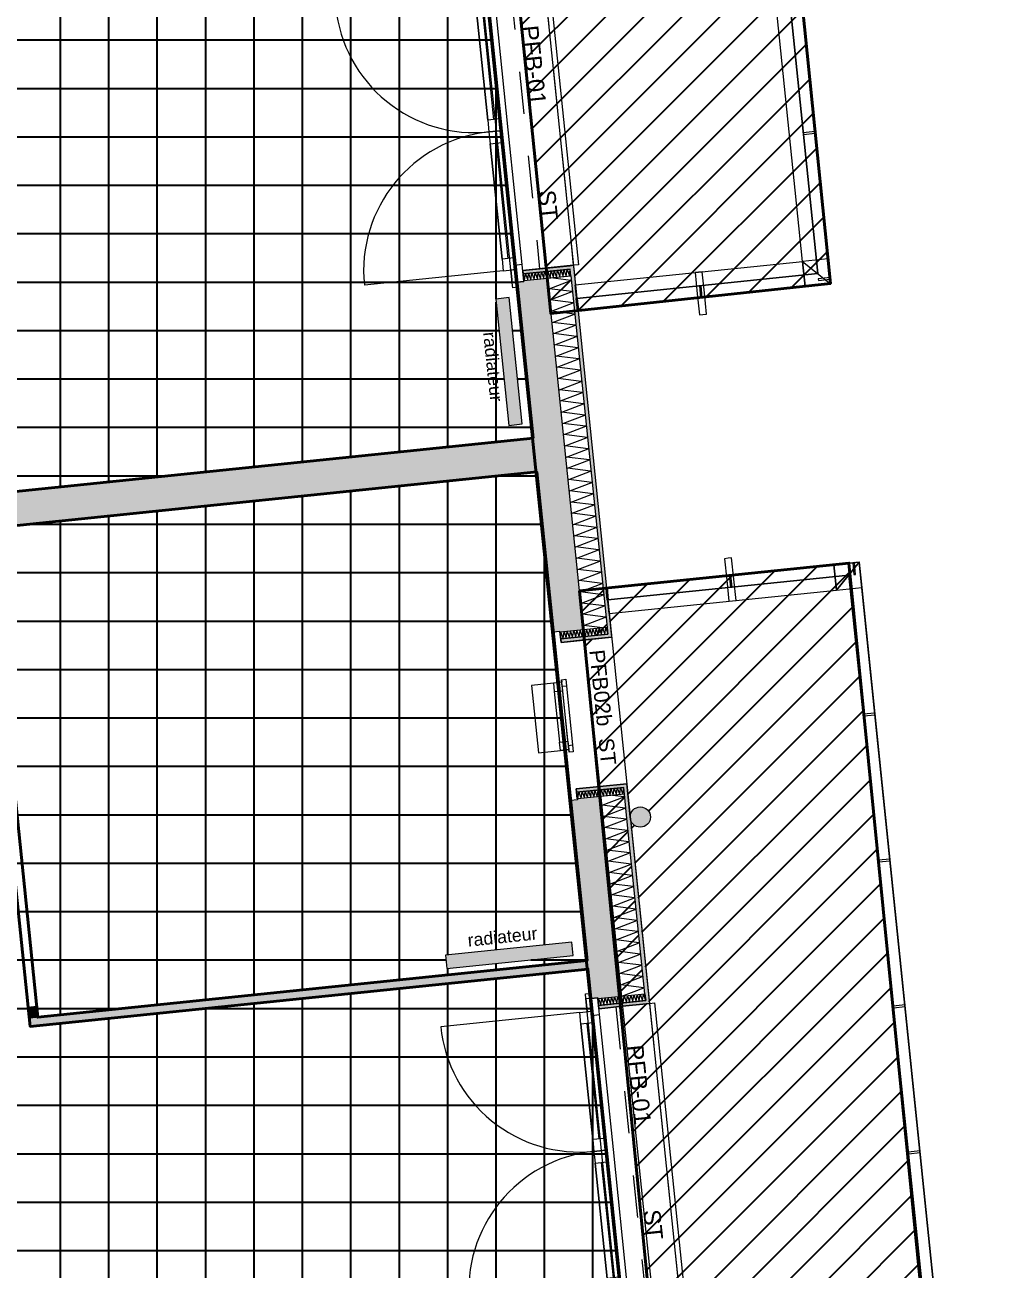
# Model space of a CAD drawing. Header units: metres. Extents: x 399 to 3028, y -427 to 863.
# Drawn here: x 724.52 to 730.32, y -319.02 to -311.67 of the extents above; entities that cross this region are included whole.
import ezdxf

# ---------------------------------------------------------------- set-up
doc = ezdxf.new("R2010")
doc.units = ezdxf.units.M
doc.linetypes.add('IMPORT-Traits plan _6_', pattern=[0.5, 0.25, -0.25])
for name, color, linetype, lineweight in [('01-Balcons_structure_Stylo_No__1', 250, 'Continuous', 9), ('01-Dalles_3D_Stylo_No__1', 250, 'Continuous', 9), ('01-Murs LOGTS', 250, 'Continuous', 9), ('01-Murs LOGTS_Stylo_No__1', 250, 'Continuous', 9), ('01-Murs_structure', 250, 'Continuous', 9), ('01-Murs_structure_Stylo_No__1', 250, 'Continuous', 9), ('01-Murs_structure_Stylo_No__2', 8, 'Continuous', 9), ('01-Poteaux 12x24_structure', 250, 'Continuous', 9), ('01-Poteaux 12x24_structure_Stylo_No__1', 250, 'Continuous', 9), ('02-Cloisons_2nd oeuvre', 250, 'Continuous', 9), ('02-Cloisons_2nd oeuvre_Stylo_No__1', 250, 'Continuous', 9), ('02-Cloisons_2nd oeuvre_Stylo_No__47', 7, 'Continuous', 18), ('02-Serrurerie GC_snd oeuvre_Stylo_No__1', 250, 'Continuous', 9), ('02-Serrurerie_2nd oeuvre_Stylo_No__1', 250, 'Continuous', 9), ('03-Radiateurs_Stylo_No__1', 250, 'Continuous', 9), ('03-Radiateurs_Stylo_No__62', 253, 'Continuous', 9), ('04-Textes 100_text_Stylo_No__2', 8, 'Continuous', 9), ('06-SHAB pièces 50_Stylo_No__102', 71, 'Continuous', 50), ('AES-Charge', 5, 'Continuous', 35), ('Fenêtres ARCHICAD_Stylo_No__1', 250, 'Continuous', 9), ('Marques de fenêtre ARCHICAD_Stylo_No__1', 250, 'Continuous', 9), ('Plan De Charge - PH R_1_dwg', 8, 'Continuous', 9)]:
    doc.layers.add(name, color=color, linetype=linetype, lineweight=lineweight)
doc.styles.add('Arial', font='arial.ttf', dxfattribs={"height": 0.1})
doc.styles.add('Arial_4', font='arial.ttf', dxfattribs={"height": 0.075})
doc.styles.add('Arial_6', font='arial.ttf', dxfattribs={"height": 0.09})
pattern_1 = [(45, (46.337, 45.172), (-0.11242998, 0.11242998), [])]

# ---------------------------------------------------------------- blocks, each defined once
blk = doc.blocks.new('Plan De Charge - PH R_1_dwg__X414-779632-Plan De Charge - PH R_1 1_100')
at = {"layer": '01-Murs_structure_Stylo_No__2', "flags": 128}
for points in [[(376.856, -316.9386), (376.9849, -316.8894), (376.8491, -316.8723), (376.978, -316.8231), (376.8423, -316.806), (376.9712, -316.7568), (376.8355, -316.7397), (376.9643, -316.6905), (376.8286, -316.6734), (376.9575, -316.6242), (376.8218, -316.607), (376.9507, -316.5579), (376.815, -316.5407), (376.9438, -316.4916), (376.8081, -316.4744), (376.937, -316.4252), (376.8866, -316.4189)], [(376.8628, -317.0049), (376.9917, -316.9558), (376.856, -316.9386)], [(376.8696, -317.0713), (376.9985, -317.0221), (376.8628, -317.0049)], [(376.8765, -317.1376), (377.0054, -317.0884), (376.8696, -317.0713)], [(376.8833, -317.2039), (377.0122, -317.1547), (376.8765, -317.1376)], [(376.8901, -317.2702), (377.019, -317.221), (376.8833, -317.2039)], [(376.906, -317.4031), (376.9038, -317.4028), (377.0327, -317.3536), (376.897, -317.3365), (377.0259, -317.2873), (376.8901, -317.2702)]]:
    blk.add_lwpolyline(points, dxfattribs=at)
blk = doc.blocks.new('Plan De Charge - PH R_1_dwg__X420-779638-Plan De Charge - PH R_1 1_100')
at = {"layer": '01-Murs_structure_Stylo_No__2', "flags": 128}
for points in [[(376.521, -313.6892), (376.6499, -313.64), (376.5142, -313.6229), (376.6431, -313.5737), (376.5074, -313.5565), (376.6362, -313.5074), (376.5005, -313.4902), (376.6294, -313.441), (376.4937, -313.4239), (376.6226, -313.3747), (376.4868, -313.3576), (376.6157, -313.3084), (376.48, -313.2913), (376.6089, -313.2421), (376.4732, -313.225), (376.6021, -313.1758), (376.4844, -313.1609)], [(376.5279, -313.7555), (376.6567, -313.7063), (376.521, -313.6892)], [(376.5347, -313.8218), (376.6636, -313.7726), (376.5279, -313.7555)], [(376.5415, -313.8881), (376.6704, -313.8389), (376.5347, -313.8218)], [(376.5484, -313.9544), (376.6773, -313.9053), (376.5415, -313.8881)], [(376.5552, -314.0207), (376.6841, -313.9716), (376.5484, -313.9544)], [(376.562, -314.0871), (376.6909, -314.0379), (376.5552, -314.0207)], [(376.5689, -314.1534), (376.6978, -314.1042), (376.562, -314.0871)], [(376.5757, -314.2197), (376.7046, -314.1705), (376.5689, -314.1534)], [(376.5825, -314.286), (376.7114, -314.2368), (376.5757, -314.2197)], [(376.5894, -314.3523), (376.7183, -314.3031), (376.5825, -314.286)], [(376.5962, -314.4186), (376.7251, -314.3695), (376.5894, -314.3523)], [(376.6031, -314.485), (376.7319, -314.4358), (376.5962, -314.4186)], [(376.6099, -314.5513), (376.7388, -314.5021), (376.6031, -314.485)], [(376.6167, -314.6176), (376.7456, -314.5684), (376.6099, -314.5513)], [(376.6236, -314.6839), (376.7524, -314.6347), (376.6167, -314.6176)], [(376.6304, -314.7502), (376.7593, -314.701), (376.6236, -314.6839)], [(376.6372, -314.8165), (376.7661, -314.7674), (376.6304, -314.7502)], [(376.6441, -314.8828), (376.773, -314.8337), (376.6372, -314.8165)], [(376.6509, -314.9492), (376.7798, -314.9), (376.6441, -314.8828)], [(376.6577, -315.0155), (376.7866, -314.9663), (376.6509, -314.9492)], [(376.6646, -315.0818), (376.7935, -315.0326), (376.6577, -315.0155)], [(376.7885, -315.2283), (376.6782, -315.2144), (376.8071, -315.1652), (376.6714, -315.1481), (376.8003, -315.0989), (376.6646, -315.0818)]]:
    blk.add_lwpolyline(points, dxfattribs=at)
blk = doc.blocks.new('Plan De Charge - PH R_1_dwg__X421-779639-Plan De Charge - PH R_1 1_100')
at = {"layer": '01-Murs_structure_Stylo_No__2', "flags": 128}
blk.add_lwpolyline([(376.9167, -316.2951), (376.9233, -316.2926), (376.7876, -316.2755), (376.9165, -316.2263), (376.8472, -316.2175)], dxfattribs=at)
blk = doc.blocks.new('Plan De Charge - PH R_1_dwg__X422-779640-Plan De Charge - PH R_1 1_100')
at = {"layer": '01-Murs_structure_Stylo_No__2', "flags": 128}
blk.add_lwpolyline([(376.8866, -316.4189), (376.8013, -316.4081), (376.9302, -316.3589), (376.7944, -316.3418), (376.9167, -316.2951)], dxfattribs=at)
blk = doc.blocks.new('Plan De Charge - PH R_1_dwg__X428-779646-Plan De Charge - PH R_1 1_100')
at = {"layer": '01-Murs_structure_Stylo_No__2', "flags": 128}
for points in [[(376.3223, -313.1598), (376.3285, -313.176), (376.3334, -313.1372), (376.3475, -313.1741), (376.3524, -313.1353)], [(376.3524, -313.1353), (376.3664, -313.1721), (376.3713, -313.1333)], [(376.3713, -313.1333), (376.3853, -313.1702), (376.3902, -313.1314)], [(376.3902, -313.1314), (376.4043, -313.1682), (376.4092, -313.1294)], [(376.4092, -313.1294), (376.4232, -313.1663), (376.4281, -313.1275)], [(376.4281, -313.1275), (376.4422, -313.1643), (376.4471, -313.1255)], [(376.4471, -313.1255), (376.4611, -313.1624), (376.466, -313.1236), (376.4801, -313.1604), (376.485, -313.1216), (376.499, -313.1584), (376.5039, -313.1197), (376.518, -313.1565), (376.5229, -313.1177), (376.5369, -313.1545), (376.5418, -313.1158), (376.5559, -313.1526), (376.5608, -313.1138), (376.5748, -313.1506), (376.5797, -313.1119), (376.5938, -313.1487), (376.5987, -313.1099)]]:
    blk.add_lwpolyline(points, dxfattribs=at)
blk = doc.blocks.new('Plan De Charge - PH R_1_dwg__X429-779647-Plan De Charge - PH R_1 1_100')
at = {"layer": '01-Murs_structure_Stylo_No__2', "flags": 128}
for points in [[(376.7975, -317.4535), (376.8037, -317.4146), (376.8164, -317.4516)], [(376.8164, -317.4516), (376.8227, -317.4127), (376.8354, -317.4496)], [(376.8354, -317.4496), (376.8416, -317.4107), (376.8543, -317.4477)], [(376.8543, -317.4477), (376.8605, -317.4088), (376.8733, -317.4457)], [(376.8733, -317.4457), (376.8795, -317.4068), (376.8922, -317.4438)], [(376.8922, -317.4438), (376.8984, -317.4049), (376.9111, -317.4418), (376.9174, -317.4029), (376.9301, -317.4399), (376.9363, -317.401), (376.949, -317.4379), (376.9553, -317.399), (376.968, -317.436), (376.9742, -317.397), (376.9869, -317.434), (376.9932, -317.3951), (377.0059, -317.4321), (377.0121, -317.3931), (377.0248, -317.4301), (377.0311, -317.3912), (377.0438, -317.4282)], [(376.7631, -317.4356), (376.7658, -317.4185), (376.7785, -317.4555), (376.7848, -317.4166), (376.7975, -317.4535)]]:
    blk.add_lwpolyline(points, dxfattribs=at)
blk = doc.blocks.new('Plan De Charge - PH R_1_dwg__X431-779649-Plan De Charge - PH R_1 1_100')
at = {"layer": '01-Murs_structure_Stylo_No__2', "flags": 128}
for points in [[(376.54, -315.2718), (376.5428, -315.2547), (376.5555, -315.2916), (376.5617, -315.2527), (376.5744, -315.2897)], [(376.5744, -315.2897), (376.5807, -315.2507), (376.5934, -315.2877)], [(376.5934, -315.2877), (376.5996, -315.2488), (376.6123, -315.2858)], [(376.6123, -315.2858), (376.6186, -315.2468), (376.6313, -315.2838)], [(376.6313, -315.2838), (376.6375, -315.2449), (376.6502, -315.2818)], [(376.6502, -315.2818), (376.6564, -315.2429), (376.6692, -315.2799)], [(376.6692, -315.2799), (376.6754, -315.241), (376.6881, -315.2779), (376.6943, -315.239), (376.707, -315.276), (376.7133, -315.2371), (376.726, -315.274), (376.7322, -315.2351), (376.7449, -315.2721), (376.7512, -315.2332), (376.7639, -315.2701), (376.7701, -315.2312), (376.7828, -315.2682), (376.7891, -315.2293), (376.8018, -315.2662), (376.808, -315.2273), (376.8207, -315.2643)]]:
    blk.add_lwpolyline(points, dxfattribs=at)
blk = doc.blocks.new('Plan De Charge - PH R_1_dwg__X432-779650-Plan De Charge - PH R_1 1_100')
at = {"layer": '01-Murs_structure_Stylo_No__2', "flags": 128}
for points in [[(376.6379, -316.2213), (376.6441, -316.2375), (376.649, -316.1987), (376.663, -316.2356), (376.6679, -316.1968)], [(376.6679, -316.1968), (376.682, -316.2336), (376.6869, -316.1948)], [(376.6869, -316.1948), (376.7009, -316.2317), (376.7058, -316.1929)], [(376.7058, -316.1929), (376.7199, -316.2297), (376.7248, -316.1909)], [(376.7248, -316.1909), (376.7388, -316.2277), (376.7437, -316.189)], [(376.7437, -316.189), (376.7578, -316.2258), (376.7627, -316.187)], [(376.7627, -316.187), (376.7767, -316.2238), (376.7816, -316.1851), (376.7957, -316.2219), (376.8006, -316.1831), (376.8146, -316.2199), (376.8195, -316.1812), (376.8335, -316.218), (376.8384, -316.1792), (376.8525, -316.216), (376.8574, -316.1773), (376.8714, -316.2141), (376.8763, -316.1753), (376.8904, -316.2121), (376.8953, -316.1733), (376.9093, -316.2102), (376.9142, -316.1714)]]:
    blk.add_lwpolyline(points, dxfattribs=at)
blk = doc.blocks.new('Plan De Charge - PH R_1_dwg_Fenêtre châssis double 22_4-779660-Plan De Charge - PH R_1 1_100')
at = {"layer": 'Fenêtres ARCHICAD_Stylo_No__1', "linetype": 'IMPORT-Traits plan _6_'}
for p, q in [((376.1003, -311.396), (376.2849, -313.1865)), ((376.2462, -311.4463), (376.4175, -313.1075)), ((376.4452, -311.4258), (376.6164, -313.087))]:
    blk.add_line(p, q, dxfattribs=at)
at = {"layer": 'Fenêtres ARCHICAD_Stylo_No__1'}
for p, q in [((376.0754, -311.5443), (376.1456, -312.2257)), ((376.1804, -312.2221), (376.1102, -311.5408)), ((376.16, -312.365), (376.2302, -313.0464)), ((376.265, -313.0428), (376.1948, -312.3614)), ((376.2026, -313.1196), (375.3819, -313.2042))]:
    blk.add_line(p, q, dxfattribs=at)
at = {"layer": 'Fenêtres ARCHICAD_Stylo_No__1', "flags": 128}
for points in [[(376.3247, -313.1824), (376.318, -313.1178), (376.3247, -313.1824), (376.2849, -313.1865), (376.3247, -313.1824), (376.3144, -313.0829), (376.2696, -313.0876), (376.2722, -313.1124), (376.2473, -313.115), (376.255, -313.1896), (376.0705, -311.3991), (376.0674, -311.3692), (376.0972, -311.3662), (376.1003, -311.396), (376.0705, -311.3991), (376.0782, -311.4737), (376.103, -311.4711), (376.1056, -311.496), (376.1503, -311.4914), (376.1401, -311.3919), (376.1003, -311.396), (376.1401, -311.3919), (376.1468, -311.4566), (376.1401, -311.3919)], [(376.1468, -311.4566), (376.286, -311.4422), (376.4253, -311.4279), (376.4452, -311.4258), (376.475, -311.4227), (376.6463, -313.0839), (376.6164, -313.087), (376.5965, -313.0891), (376.4573, -313.1034), (376.318, -313.1178)], [(376.0334, -311.4783), (376.103, -311.4711), (376.1102, -311.5408), (376.0406, -311.5479), (376.0334, -311.4783), (375.2127, -311.5629)], [(376.3144, -313.0829), (376.2324, -312.2872), (376.1503, -311.4914)]]:
    blk.add_lwpolyline(points, dxfattribs=at)
for points in [[(376.0972, -311.3662), (376.1003, -311.396)], [(376.1108, -312.2293), (376.0406, -311.5479)], [(376.1876, -312.2918), (376.1804, -312.2221), (376.1108, -312.2293), (376.118, -312.299)], [(376.1954, -313.05), (376.1252, -312.3686), (376.1948, -312.3614), (376.1876, -312.2918), (376.118, -312.299), (376.1252, -312.3686)], [(376.2722, -313.1124), (376.265, -313.0428), (376.1954, -313.05), (376.2026, -313.1196)], [(376.2879, -313.2164), (376.2849, -313.1865), (376.2879, -313.2164), (376.2581, -313.2194), (376.255, -313.1896), (376.2849, -313.1865)]]:
    blk.add_lwpolyline(points, close=True, dxfattribs=at)
at = {"layer": 'Fenêtres ARCHICAD_Stylo_No__1'}
for centre, start, end in [((376.0334, -311.4783), 185.88508, 275.88508), ((376.2026, -313.1196), 95.88508, 185.88508)]:
    blk.add_arc(centre, 0.825, start, end, dxfattribs=at)
blk = doc.blocks.new('Plan De Charge - PH R_1_dwg_Fenêtre châssis double 22_4-779661-Plan De Charge - PH R_1 1_100')
at = {"layer": 'Fenêtres ARCHICAD_Stylo_No__1', "linetype": 'IMPORT-Traits plan _6_'}
for p, q in [((376.7209, -317.4172), (376.9055, -319.2077)), ((376.8669, -317.4675), (377.0381, -319.1287)), ((377.0658, -317.447), (377.2371, -319.1082))]:
    blk.add_line(p, q, dxfattribs=at)
at = {"layer": 'Fenêtres ARCHICAD_Stylo_No__1'}
for p, q in [((376.8011, -318.2433), (376.7308, -317.5619)), ((376.696, -317.5655), (376.7663, -318.2469)), ((376.7806, -318.3861), (376.8509, -319.0675)), ((376.8857, -319.064), (376.8154, -318.3826)), ((376.8232, -319.1408), (376.0026, -319.2253))]:
    blk.add_line(p, q, dxfattribs=at)
at = {"layer": 'Fenêtres ARCHICAD_Stylo_No__1', "flags": 128}
for points in [[(376.9453, -319.2036), (376.9386, -319.1389), (376.9453, -319.2036), (376.9055, -319.2077), (376.9453, -319.2036), (376.935, -319.1041), (376.8903, -319.1087), (376.8928, -319.1336), (376.868, -319.1361), (376.8757, -319.2107), (376.6911, -317.4202), (376.688, -317.3904), (376.7179, -317.3873), (376.7209, -317.4172), (376.6911, -317.4202), (376.6988, -317.4948), (376.7237, -317.4923), (376.7262, -317.5171), (376.771, -317.5125), (376.7607, -317.4131), (376.7209, -317.4172), (376.7607, -317.4131), (376.7674, -317.4777), (376.7607, -317.4131)], [(376.7674, -317.4777), (376.9067, -317.4634), (377.0459, -317.449), (377.0658, -317.447), (377.0957, -317.4439), (377.2669, -319.1051), (377.2371, -319.1082), (377.2172, -319.1102), (377.0779, -319.1246), (376.9386, -319.1389)], [(376.654, -317.4995), (376.7237, -317.4923), (376.7308, -317.5619), (376.6612, -317.5691), (376.654, -317.4995), (375.8334, -317.584)], [(376.935, -319.1041), (376.853, -318.3083), (376.771, -317.5125)]]:
    blk.add_lwpolyline(points, dxfattribs=at)
for points in [[(376.7179, -317.3873), (376.7209, -317.4172)], [(376.7314, -318.2505), (376.6612, -317.5691)], [(376.8083, -318.3129), (376.8011, -318.2433), (376.7314, -318.2505), (376.7386, -318.3201)], [(376.816, -319.0711), (376.7458, -318.3897), (376.8154, -318.3826), (376.8083, -318.3129), (376.7386, -318.3201), (376.7458, -318.3897)], [(376.8928, -319.1336), (376.8857, -319.064), (376.816, -319.0711), (376.8232, -319.1408)], [(376.9086, -319.2375), (376.9055, -319.2077), (376.9086, -319.2375), (376.8787, -319.2406), (376.8757, -319.2107), (376.9055, -319.2077)]]:
    blk.add_lwpolyline(points, close=True, dxfattribs=at)
at = {"layer": 'Fenêtres ARCHICAD_Stylo_No__1'}
for centre, start, end in [((376.654, -317.4995), 185.88508, 275.88508), ((376.8232, -319.1408), 95.88508, 185.88508)]:
    blk.add_arc(centre, 0.825, start, end, dxfattribs=at)
blk = doc.blocks.new('Plan De Charge - PH R_1_dwg_Fenêtre 22_4-779662-Plan De Charge - PH R_1 1_100')
at = {"layer": 'Fenêtres ARCHICAD_Stylo_No__1'}
for p, q in [((376.5039, -315.6045), (376.5347, -315.9029)), ((376.5288, -315.6019), (376.5596, -315.9004)), ((376.5844, -315.8978), (376.5537, -315.5994))]:
    blk.add_line(p, q, dxfattribs=at)
at = {"layer": 'Fenêtres ARCHICAD_Stylo_No__1', "flags": 128}
for points in [[(376.4105, -315.966), (376.5398, -315.9527), (376.5896, -315.9475), (376.5398, -315.9527), (376.5347, -315.9029), (376.5844, -315.8978), (376.5896, -315.9475), (376.5486, -315.5496), (376.4988, -315.5548), (376.5039, -315.6045), (376.5537, -315.5994), (376.5486, -315.5496), (376.4988, -315.5548), (376.3695, -315.5681)], [(376.5511, -315.5745), (376.547, -315.5347), (376.5719, -315.5322), (376.576, -315.572)], [(376.547, -315.5347), (376.5486, -315.5496)], [(376.5911, -315.9625), (376.5896, -315.9475)]]:
    blk.add_lwpolyline(points, close=True, dxfattribs=at)
blk.add_lwpolyline([(376.576, -315.572), (376.6119, -315.9201), (376.616, -315.9599), (376.5911, -315.9625), (376.587, -315.9227), (376.6119, -315.9201)], dxfattribs=at)
blk = doc.blocks.new('Plan De Charge - PH R_1_dwg-779150-Plan De Charge - PH R_1 1_100')
at = {"layer": '01-Murs LOGTS', "lineweight": 35}
blk.add_hatch(color=18, dxfattribs=at).paths.add_polyline_path([(365.3387, -315.4473), (376.4003, -314.3075), (376.3798, -314.1085), (365.3182, -315.2484)])
at = {"layer": '01-Murs_structure', "lineweight": 35}
for color, points in [(10, [(376.32, -313.1377), (376.6185, -313.1069), (376.6164, -313.087), (376.318, -313.1178)]), (10, [(376.8208, -315.2652), (376.8407, -315.2632), (376.6185, -313.1069), (376.5986, -313.1089), (376.8206, -315.2632)]), (18, [(376.5382, -315.2542), (376.6775, -315.2398), (376.4628, -313.1631), (376.3241, -313.1774), (376.3241, -313.1825), (376.2849, -313.1865), (376.4979, -315.2533), (376.5377, -315.2492), (376.5381, -315.2533)]), (10, [(376.5444, -315.3138), (376.8428, -315.2831), (376.8407, -315.2632), (376.5423, -315.2939)]), (10, [(376.6356, -316.1991), (376.934, -316.1684), (376.932, -316.1485), (376.6336, -316.1793)]), (18, [(376.6086, -316.3269), (376.7876, -316.3084), (376.779, -316.2246), (376.6397, -316.2389), (376.6397, -316.244), (376.6004, -316.248)]), (10, [(376.9269, -316.2941), (376.9468, -316.292), (376.934, -316.1684), (376.9141, -316.1704), (376.9171, -316.1991)]), (18, [(376.6209, -316.4463), (376.7999, -316.4278), (376.7876, -316.3084), (376.6086, -316.3269), (376.619, -316.4278)]), (10, [(376.9392, -316.4135), (376.9591, -316.4114), (376.9468, -316.292), (376.9269, -316.2941)]), (18, [(376.7612, -317.418), (376.9005, -317.4037), (376.7999, -316.4278), (376.6209, -316.4463), (376.7209, -317.4172), (376.7607, -317.4131)]), (10, [(377.0439, -317.4291), (377.0638, -317.4271), (376.9591, -316.4114), (376.9392, -316.4135), (377.0437, -317.4271)]), (10, [(376.7674, -317.4777), (377.0658, -317.447), (377.0638, -317.4271), (376.7654, -317.4578)])]:
    blk.add_hatch(color=color, dxfattribs=at).paths.add_polyline_path(points)
at = {"layer": '01-Poteaux 12x24_structure', "lineweight": 35}
blk.add_hatch(color=135, dxfattribs=at).paths.add_polyline_path([(377.0123, -316.4056), (377.0278, -316.4036), (377.0423, -316.3976), (377.0547, -316.388), (377.0643, -316.3756), (377.0703, -316.3611), (377.0723, -316.3456), (377.0703, -316.3301), (377.0638, -316.3149), (377.0547, -316.3032), (377.0423, -316.2936), (377.0278, -316.2876), (377.0123, -316.2856), (376.9968, -316.2876), (376.9823, -316.2936), (376.9699, -316.3032), (376.9591, -316.3187), (376.9544, -316.3301), (376.9523, -316.3456), (376.9544, -316.3611), (376.9603, -316.3756), (376.9699, -316.388), (376.9823, -316.3976), (376.9968, -316.4036)])
at = {"layer": '02-Cloisons_2nd oeuvre', "lineweight": 35}
for points in [[(373.4078, -317.5827), (376.703, -317.2431), (376.6978, -317.1934), (373.4026, -317.533)], [(373.4026, -317.533), (373.4524, -317.5278), (373.4457, -317.4632), (373.396, -317.4683)]]:
    blk.add_hatch(color=18, dxfattribs=at).paths.add_polyline_path(points)
at = {"layer": '03-Radiateurs_Stylo_No__62', "lineweight": 35}
for points in [[(376.2355, -314.0322), (376.3151, -314.024), (376.2383, -313.2779), (376.1587, -313.2861), (376.1675, -313.3714)], [(375.8692, -317.241), (376.6152, -317.1641), (376.607, -317.0845), (375.861, -317.1614), (375.8643, -317.1934)]]:
    blk.add_hatch(color=43, dxfattribs=at).paths.add_polyline_path(points)
at = {"layer": 'AES-Charge'}
h = blk.add_hatch(dxfattribs=at)
h.set_pattern_fill('FP_93', color=1, style=0, pattern_type=2)
h.set_pattern_definition([(0, (46.337, 45.172), (0, 0.286), []), (90, (46.337, 45.172), (-0.286, 2e-17), [])])
h.paths.add_polyline_path([(373.8065, -331.0354), (373.8065, -331.0354), (373.8556, -331.0303)])
h.paths.add_polyline_path([(367.1789, -333.3051), (371.4584, -333.2239), (371.125, -329.9873), (371.088, -329.9911), (371.0829, -329.9414), (371.1696, -329.9324), (371.2085, -330.3103), (371.3179, -330.299), (371.3467, -330.5787), (372.8289, -330.426), (372.7611, -329.7685), (373.7161, -329.6701), (373.7279, -329.7845), (373.6782, -329.7896), (373.6715, -329.7249), (372.816, -329.8131), (372.8837, -330.4706), (371.3519, -330.6284), (371.5645, -332.6926), (372.3603, -332.6106), (372.3675, -332.6953), (372.2994, -332.7023), (372.3445, -333.14), (372.4141, -333.1328), (372.4223, -333.2057), (374.027, -333.1752), (373.7673, -330.655), (373.8171, -330.6499), (373.8563, -331.0239), (373.8788, -331.0215), (373.884, -331.0713), (373.8607, -331.0737), (374.0728, -333.1312), (374.9999, -333.0357), (374.7442, -330.5544), (374.7939, -330.5492), (375.0631, -333.1556), (378.3321, -333.0936), (377.9395, -329.2852), (374.6981, -329.6192), (374.7048, -329.6838), (374.655, -329.6889), (374.6433, -329.5745), (377.9343, -329.2351), (377.6367, -326.3475), (366.5794, -327.4869), (366.5845, -327.5369), (366.5796, -327.5375), (366.7282, -328.9798), (366.7332, -328.9793), (366.7519, -329.1608), (366.7469, -329.1614), (366.8432, -330.0964), (366.8482, -330.0959), (366.8769, -330.3747), (370.2175, -330.0305), (370.2226, -330.0803), (366.8821, -330.4245), (366.9709, -331.2867), (366.9659, -331.2872), (367.1504, -333.0777), (367.1554, -333.0772), (367.1736, -333.2535)])
h.paths.add_polyline_path([(368.2491, -333.2189), (367.4991, -333.2189), (367.4991, -333.1389), (368.2491, -333.1389)])
h.paths.add_polyline_path([(374.1567, -333.1728), (375.0123, -333.1566), (375.005, -333.0854), (374.4475, -333.1428)])
h.paths.add_polyline_path([(374.7494, -330.9821), (374.7443, -330.9324), (374.7826, -330.9284), (374.7877, -330.9782)])
h.paths.add_polyline_path([(377.1309, -329.4868), (377.1227, -329.4072), (377.8687, -329.3303), (377.8769, -329.4099)])
h.paths.add_polyline_path([(366.9173, -327.572), (366.9091, -327.4924), (367.6552, -327.4155), (367.6634, -327.4951)])
h.paths.add_polyline_path([(372.5101, -327.5314), (372.5049, -327.4816), (372.7541, -327.4559), (372.6927, -326.8593), (373.4188, -326.7845), (373.4854, -327.4311), (373.3561, -327.4444), (373.3492, -327.3747), (372.9113, -327.4198), (372.9184, -327.4895), (372.7541, -327.5062)])
h.paths.add_polyline_path([(366.5589, -327.2879), (370.8018, -326.8507), (370.5392, -324.3023), (370.589, -324.2972), (370.6169, -324.5686), (371.6445, -324.4627), (371.6496, -324.5125), (370.7315, -324.6071), (370.9057, -326.2981), (371.7015, -326.2161), (371.7087, -326.3008), (371.6406, -326.3079), (371.6872, -326.7454), (371.7553, -326.7384), (371.7568, -326.7523), (374.3252, -326.4876), (374.1238, -324.533), (374.1736, -324.5278), (374.3751, -326.4825), (377.6161, -326.1481), (377.3188, -323.2639), (374.0777, -323.5978), (374.0844, -323.6624), (374.0347, -323.6675), (374.028, -323.6029), (373.8722, -323.5255), (373.8945, -323.4807), (374.0373, -323.5517), (377.3137, -323.2137), (377.0162, -320.3282), (365.9592, -321.4683), (365.9643, -321.5179), (365.9595, -321.5184), (366.1081, -322.9607), (366.1129, -322.9602), (366.15, -323.32), (366.1451, -323.3205), (366.2415, -324.2556), (366.2464, -324.2551), (366.2729, -324.5126), (366.268, -324.5131), (366.5453, -327.1989), (366.5496, -327.1984)])
h.paths.add_polyline_path([(377.5922, -327.1998), (377.5153, -326.4537), (377.5949, -326.4455), (377.6718, -327.1916), (377.6283, -327.1961)])
h.paths.add_polyline_path([(366.8787, -327.1975), (366.8705, -327.1179), (367.6166, -327.041), (367.6248, -327.1206), (367.4371, -327.14)])
h.paths.add_polyline_path([(373.1862, -325.014), (373.1862, -325.014), (373.2352, -325.0089)])
h.paths.add_polyline_path([(373.3484, -326.5883), (373.1189, -324.3611), (372.5151, -324.4233), (372.5099, -324.3736), (373.1635, -324.3062), (373.2359, -325.0025), (373.2585, -325.0001), (373.2636, -325.0499), (373.2404, -325.0523), (373.3981, -326.5831)])
h.paths.add_polyline_path([(374.129, -324.9607), (374.1239, -324.911), (374.1622, -324.907), (374.1673, -324.9568)])
h.paths.add_polyline_path([(376.5105, -323.4654), (376.5023, -323.3858), (377.2483, -323.3089), (377.2565, -323.3885)])
h.paths.add_polyline_path([(370.4501, -323.4369), (370.4391, -323.3303), (372.9856, -323.0679), (372.8153, -321.4148), (372.7357, -321.423), (372.7288, -321.3533), (372.2909, -321.3984), (372.2981, -321.4681), (372.1687, -321.4814), (372.1021, -320.8349), (372.7984, -320.7631), (373.0354, -323.0628), (373.0498, -323.0613), (373.1152, -323.0938), (373.093, -323.1386), (373.0405, -323.1125), (370.4939, -323.3749), (370.4998, -323.4317)])
h.paths.add_polyline_path([(370.0295, -321.7016), (370.0244, -321.6519), (370.2736, -321.6262), (370.2121, -321.0296), (370.3116, -321.0193), (370.3782, -321.6657), (370.2121, -321.6828)])
h.paths.add_polyline_path([(366.2969, -321.5506), (366.2887, -321.471), (367.0348, -321.3941), (367.043, -321.4737), (366.5589, -321.5236)])
h.paths.add_polyline_path([(365.9386, -321.2687), (376.9957, -320.1288), (376.6983, -317.2436), (373.4078, -317.5827), (373.396, -317.4683), (373.4457, -317.4632), (373.4524, -317.5278), (376.6931, -317.1934), (376.3957, -314.308), (370.5368, -314.9118), (370.5384, -314.9267), (370.4687, -314.9339), (370.5154, -315.3714), (370.5835, -315.3644), (370.5922, -315.449), (369.7964, -315.531), (369.9706, -317.222), (371.5025, -317.0642), (371.5702, -317.7217), (372.4257, -317.6336), (372.4191, -317.5689), (372.4688, -317.5638), (372.4806, -317.6782), (371.5256, -317.7766), (371.4579, -317.1191), (369.8663, -317.283), (369.9341, -317.9406), (369.8474, -317.9495), (369.8422, -317.8998), (369.8792, -317.896), (369.5819, -315.0101), (365.3388, -315.4473), (365.348, -315.5366), (365.3432, -315.5371), (365.6199, -318.2229), (365.6247, -318.2224), (365.6361, -318.3331), (368.9768, -317.9889), (368.982, -318.0387), (365.6413, -318.3829), (365.6689, -318.6515), (365.6641, -318.652), (365.7605, -319.587), (365.7653, -319.5865), (365.7782, -319.7114), (365.7733, -319.7119), (365.9245, -321.154), (365.9268, -321.1537), (365.9385, -321.2674)])
h.paths.add_polyline_path([(366.2606, -321.198), (366.2524, -321.1185), (366.9985, -321.0416), (367.0067, -321.1212), (366.5589, -321.1673)])
h.paths.add_polyline_path([(376.9718, -321.1784), (376.895, -320.4324), (376.9745, -320.4242), (377.0514, -321.1702)])
h.paths.add_polyline_path([(372.0517, -320.6386), (371.9903, -320.042), (371.7411, -320.0676), (371.736, -320.0179), (372.1443, -319.9757), (372.1512, -320.0453), (372.5892, -320.0002), (372.582, -319.9306), (372.7113, -319.9172), (372.7779, -320.5638), (372.0917, -320.6345)])
h.paths.add_polyline_path([(376.8558, -320.0523), (376.7789, -319.3063), (376.8585, -319.2981), (376.9354, -320.0441), (376.9055, -320.0472)])
h.paths.add_polyline_path([(375.8692, -317.241), (375.861, -317.1614), (376.607, -317.0845), (376.6152, -317.1641), (376.331, -317.1934)])
h.paths.add_polyline_path([(372.3299, -316.7035), (372.1286, -314.7489), (372.1783, -314.7437), (372.336, -316.2746), (372.3592, -316.2722), (372.3644, -316.322), (372.3411, -316.3244), (372.3797, -316.6984)])
h.paths.add_polyline_path([(373.3068, -316.6029), (373.1053, -314.6472), (373.155, -314.6421), (373.3565, -316.5978)])
h.paths.add_polyline_path([(373.2298, -316.2328), (373.2247, -316.1831), (373.263, -316.1791), (373.2681, -316.2288)])
h.paths.add_polyline_path([(365.6788, -315.5511), (365.6706, -315.4716), (366.4167, -315.3947), (366.4249, -315.4743)])
h.paths.add_polyline_path([(365.3183, -315.2484), (371.4613, -314.6154), (371.3947, -313.9688), (371.524, -313.9555), (371.531, -314.0252), (371.9689, -313.98), (371.9617, -313.9104), (372.0413, -313.9022), (371.871, -312.2491), (369.3244, -312.5114), (369.3134, -312.4049), (369.3632, -312.3997), (369.369, -312.4566), (371.9156, -312.1942), (371.9617, -312.158), (371.9926, -312.1973), (371.9351, -312.2425), (371.9207, -312.2439), (372.1577, -314.5436), (376.3751, -314.1085), (376.0778, -311.2235), (372.8, -311.5625), (372.6765, -311.6596), (372.6456, -311.6203), (372.7824, -311.5128), (372.7757, -311.4482), (372.8254, -311.443), (372.8349, -311.5074), (376.0726, -311.1733), (375.7751, -308.2877), (369.9166, -308.8917), (369.9181, -308.9066), (369.8485, -308.9138), (369.8951, -309.3513), (369.9632, -309.3443), (369.9719, -309.4288), (369.1761, -309.5108), (369.3504, -311.2019), (370.2685, -311.1073), (370.2736, -311.157), (369.2461, -311.2629), (369.274, -311.5343), (369.2243, -311.5394), (368.9616, -308.99), (364.7185, -309.4274), (364.7276, -309.5161), (364.7229, -309.5166), (364.9996, -312.2024), (365.0044, -312.2019), (365.0331, -312.4805), (365.0283, -312.4809), (365.1247, -313.416), (365.1294, -313.4155), (365.1578, -313.6911), (365.1531, -313.6916), (365.3017, -315.1339), (365.3064, -315.1335), (365.3182, -315.2479)])
h.paths.add_polyline_path([(365.6404, -315.1779), (365.6322, -315.0983), (366.3782, -315.0214), (366.3864, -315.101)])
h.paths.add_polyline_path([(369.5713, -314.8101), (369.5099, -314.2135), (369.2607, -314.2391), (369.2555, -314.1894), (369.6042, -314.1535), (369.6708, -314.7998), (369.6093, -314.8062)])
h.paths.add_polyline_path([(376.2355, -314.0322), (376.1587, -313.2861), (376.2383, -313.2779), (376.3151, -314.024), (376.2849, -314.0271)])
h.paths.add_polyline_path([(375.2489, -311.2208), (375.2407, -311.1413), (375.9868, -311.0644), (375.995, -311.144), (375.7107, -311.1733)])
h.paths.add_polyline_path([(371.1391, -311.0679), (371.1339, -311.0181), (371.7377, -310.9559), (371.5083, -308.7287), (371.5581, -308.7236), (371.7158, -310.2545), (371.739, -310.2521), (371.7441, -310.3018), (371.7209, -310.3042), (371.7926, -311.0005), (371.4715, -311.0336)])
h.paths.add_polyline_path([(372.6865, -310.5827), (372.4851, -308.627), (372.5348, -308.6219), (372.7363, -310.5776)])
h.paths.add_polyline_path([(372.6095, -310.2126), (372.6044, -310.1629), (372.6427, -310.159), (372.6478, -310.2087)])
h.paths.add_polyline_path([(365.0586, -309.531), (365.0504, -309.4514), (365.7964, -309.3745), (365.8046, -309.4541), (365.6121, -309.474)])
h.paths.add_polyline_path([(364.7174, -309.4174), (375.7741, -308.2772), (375.7628, -308.1683), (364.7062, -309.308), (364.7127, -309.3714)])
h = blk.add_hatch(dxfattribs=at)
h.set_pattern_fill('FP_92', color=4, style=0, pattern_type=2)
h.set_pattern_definition(pattern_1)
h.paths.add_polyline_path([(376.4849, -313.3713), (376.6241, -313.3566), (376.5986, -313.1089), (376.4588, -313.1234), (376.4658, -313.1865)])
h.paths.add_polyline_path([(376.644, -313.3545), (378.136, -313.1972), (377.6921, -308.8216), (376.1923, -308.9727), (376.2996, -310.0334), (376.1444, -310.0494), (376.2329, -310.9149), (376.3908, -310.8986), (376.4431, -311.426), (376.2868, -311.4421), (376.4573, -313.1034), (376.6164, -313.087), (376.6243, -313.1631)])
h.paths.add_polyline_path([(376.2848, -311.4222), (376.423, -311.4059), (376.373, -310.9205), (376.235, -310.9348), (376.2831, -311.4059)])
h.paths.add_polyline_path([(376.1424, -310.0295), (376.2795, -310.0133), (376.1724, -308.9747), (376.0359, -308.9884), (376.1409, -310.0153)])
h = blk.add_hatch(dxfattribs=at)
h.set_pattern_fill('FP_92', color=4, style=0, pattern_type=2)
h.set_pattern_definition(pattern_1)
h.paths.add_polyline_path([(377.1051, -319.3882), (377.2443, -319.3739), (377.2192, -319.1301), (377.0606, -319.1465), (377.0645, -319.1863), (377.084, -319.1842), (377.0865, -319.2077)])
h.paths.add_polyline_path([(377.2642, -319.3718), (378.6804, -319.2259), (378.245, -314.8459), (376.8129, -314.9934), (376.8407, -315.2833), (376.681, -315.2998), (376.7664, -316.1656), (376.932, -316.1485), (377.0638, -317.4472), (376.8946, -317.4646), (377.0586, -319.1265), (377.2371, -319.1082), (377.2469, -319.2036)])
h.paths.add_polyline_path([(376.8927, -317.4447), (377.0437, -317.4271), (376.9141, -316.1704), (376.7684, -316.1855), (376.7723, -316.2253), (376.779, -316.2246), (376.9005, -317.4037), (376.8887, -317.4049), (376.8909, -317.4271)])
h.paths.add_polyline_path([(377.0123, -316.4056), (376.9968, -316.4036), (376.9823, -316.3976), (376.9699, -316.388), (376.9591, -316.3725), (376.9544, -316.3611), (376.9523, -316.3456), (376.9544, -316.3301), (376.9603, -316.3156), (376.9699, -316.3032), (376.9823, -316.2936), (376.9968, -316.2876), (377.0123, -316.2856), (377.0278, -316.2876), (377.0423, -316.2936), (377.0547, -316.3032), (377.0643, -316.3156), (377.0703, -316.3301), (377.0723, -316.3456), (377.0703, -316.3611), (377.0638, -316.3762), (377.0547, -316.388), (377.0423, -316.3976), (377.0278, -316.4036)])
h.paths.add_polyline_path([(376.679, -315.2798), (376.8206, -315.2632), (376.793, -314.9955), (376.6538, -315.0098), (376.6776, -315.2652)])
at = {"color": 8, "lineweight": 9, "flags": 128}
for points in [[(377.5509, -308.985), (377.7002, -308.9696), (378.1204, -313.0481), (377.9711, -313.0635), (377.5509, -308.985), (377.7002, -308.9696), (377.6848, -308.8204), (377.5509, -308.985)], [(377.9711, -313.0635), (377.9865, -313.2127), (376.6436, -313.351), (376.6282, -313.2018), (377.9711, -313.0635), (378.1357, -313.1973), (377.9865, -313.2127), (377.9711, -313.0635), (378.1357, -313.1973), (378.1204, -313.0481), (377.9711, -313.0635)]]:
    blk.add_lwpolyline(points, dxfattribs=at)
for points in [[(378.3054, -314.8412), (378.1562, -314.8566), (378.1715, -315.0058)], [(378.1715, -315.0058), (378.3208, -314.9904), (378.3054, -314.8412)], [(378.1562, -314.8566), (376.8131, -314.995), (376.8285, -315.1442), (378.1715, -315.0058)]]:
    blk.add_lwpolyline(points, close=True, dxfattribs=at)
at = {"layer": '01-Balcons_structure_Stylo_No__1', "flags": 128}
for points in [[(378.1357, -313.1973), (377.6848, -308.8204), (376.0333, -308.9906), (376.4845, -313.3674)], [(378.7563, -319.2181), (378.3054, -314.8412), (376.6539, -315.0114), (377.1051, -319.3882)]]:
    blk.add_lwpolyline(points, close=True, dxfattribs=at)
at = {"layer": '01-Dalles_3D_Stylo_No__1', "flags": 128}
blk.add_lwpolyline([(358.7162, -303.8138), (357.8979, -303.8982), (358.3529, -306.0327), (363.4685, -305.5057), (363.6105, -306.8847), (365.8664, -306.6515), (366.1258, -309.1613), (364.7061, -309.308), (367.1802, -333.3179), (378.3371, -333.0963), (375.7491, -307.9881), (377.8072, -307.7761), (377.5768, -305.5407), (379.1735, -305.3762), (378.4677, -298.5269), (358.47, -301.4251)], close=True, dxfattribs=at)
at = {"layer": '01-Murs LOGTS_Stylo_No__1', "flags": 128}
blk.add_lwpolyline([(376.3798, -314.1085), (365.3182, -315.2484), (365.3387, -315.4473), (376.4003, -314.3075)], close=True, dxfattribs=at)
at = {"layer": '01-Murs_structure_Stylo_No__1'}
for p, q in [((376.6027, -313.1487), (376.5986, -313.1089)), ((376.6775, -315.2398), (376.4634, -313.1631)), ((376.4979, -315.2533), (376.4948, -315.2234)), ((376.8167, -315.2254), (376.8208, -315.2652)), ((376.9182, -316.2102), (376.9141, -316.1704)), ((376.6004, -316.248), (376.6035, -316.2779)), ((377.0398, -317.3893), (377.0439, -317.4291))]:
    blk.add_line(p, q, dxfattribs=at)
at = {"layer": '01-Murs_structure_Stylo_No__1', "flags": 128}
for points in [[(376.2849, -313.1865), (376.3247, -313.1824), (376.318, -313.1178), (376.4573, -313.1034), (376.5965, -313.0891), (376.6164, -313.087), (376.6185, -313.1069), (376.8407, -315.2632), (376.8428, -315.2831), (376.8229, -315.2851)], [(376.6164, -313.087), (376.318, -313.1178), (376.32, -313.1377), (376.5986, -313.1089), (376.32, -313.1377), (376.3241, -313.1774), (376.4634, -313.1631), (376.6027, -313.1487), (376.8167, -315.2254), (376.6775, -315.2398), (376.5382, -315.2542), (376.5423, -315.2939), (376.8208, -315.2652), (376.5423, -315.2939)], [(376.8229, -315.2851), (376.6836, -315.2995), (376.5444, -315.3138), (376.5377, -315.2492), (376.4979, -315.2533), (376.2849, -313.1865), (376.2879, -313.2164)], [(376.5423, -315.2939), (376.5444, -315.3138), (376.8428, -315.2831)], [(376.9523, -316.3457), (376.934, -316.1684), (376.932, -316.1485), (376.9121, -316.1505), (376.7728, -316.1649), (376.6336, -316.1793), (376.6402, -316.2439), (376.6004, -316.248), (376.7209, -317.4172), (376.7179, -317.3873)], [(376.6356, -316.1991), (376.6336, -316.1793), (376.932, -316.1485)], [(377.0658, -317.447), (376.7674, -317.4777), (376.7654, -317.4578), (377.0439, -317.4291), (376.7654, -317.4578), (376.7612, -317.418), (376.9005, -317.4037), (377.0398, -317.3893), (376.9392, -316.4135), (376.9269, -316.2941), (376.9182, -316.2102), (376.779, -316.2246), (376.6397, -316.2389), (376.6356, -316.1991), (376.9141, -316.1704), (376.6356, -316.1991)], [(376.9005, -317.4037), (376.7999, -316.4278), (376.7876, -316.3084), (376.779, -316.2246)], [(376.9535, -316.3577), (377.0638, -317.4271), (377.0658, -317.447), (377.0459, -317.449), (376.9067, -317.4634), (376.7674, -317.4777), (376.7607, -317.4131), (376.7209, -317.4172)]]:
    blk.add_lwpolyline(points, dxfattribs=at)
at = {"layer": '01-Poteaux 12x24_structure_Stylo_No__1'}
blk.add_circle((377.0123, -316.3456), 0.06, dxfattribs=at)
at = {"layer": '02-Cloisons_2nd oeuvre_Stylo_No__1', "flags": 128}
for points in [[(376.2079, -309.1234), (376.1925, -308.9742), (377.6848, -308.8204), (377.7002, -308.9696), (378.1357, -313.1973), (377.9865, -313.2127), (376.6436, -313.351), (376.6282, -313.2018)], [(376.8285, -315.1442), (376.8131, -314.995), (378.3054, -314.8412), (378.3208, -314.9904), (378.7563, -319.2181), (378.6071, -319.2334), (377.2642, -319.3718), (377.2488, -319.2226)]]:
    blk.add_lwpolyline(points, dxfattribs=at)
at = {"layer": '02-Cloisons_2nd oeuvre_Stylo_No__47', "flags": 128}
blk.add_lwpolyline([(376.703, -317.2431), (376.6978, -317.1934), (373.4026, -317.533), (373.4078, -317.5827)], close=True, dxfattribs=at)
blk.add_lwpolyline([(373.4457, -317.4632), (373.4524, -317.5278), (373.4026, -317.533), (373.396, -317.4683), (373.4457, -317.4632)], dxfattribs=at)
at = {"layer": '02-Serrurerie GC_snd oeuvre_Stylo_No__1', "flags": 128}
for points in [[(378.1374, -313.1987), (377.6862, -308.8187), (376.1923, -308.9727), (376.1995, -309.0423), (377.6237, -308.8955), (378.0606, -313.1362), (376.6366, -313.283), (376.6438, -313.3526)], [(378.0445, -312.2968), (377.9749, -312.304), (377.9759, -312.3139), (378.0455, -312.3068)], [(377.3782, -313.2769), (377.371, -313.2073), (377.3611, -313.2083), (377.3682, -313.278)], [(378.1333, -313.1589), (378.0637, -313.1661), (378.0647, -313.176), (378.1344, -313.1688)], [(376.6488, -313.3521), (376.6416, -313.2825), (376.6316, -313.2835), (376.6388, -313.3531)], [(378.758, -319.2195), (378.3068, -314.8395), (376.8129, -314.9935), (376.8201, -315.0631), (378.2443, -314.9163), (378.6812, -319.157), (377.2572, -319.3038), (377.2644, -319.3734)], [(378.267, -314.8436), (378.2742, -314.9132), (378.2841, -314.9122), (378.2769, -314.8426)], [(377.5375, -314.9188), (377.5446, -314.9884), (377.5546, -314.9874), (377.5474, -314.9178)], [(376.8079, -314.994), (376.8151, -315.0636), (376.8251, -315.0626), (376.8179, -314.993)], [(378.3987, -315.7314), (378.329, -315.7386), (378.3301, -315.7485), (378.3997, -315.7413)], [(378.4875, -316.5935), (378.4178, -316.6006), (378.4189, -316.6106), (378.4885, -316.6034)], [(378.5763, -317.4555), (378.5067, -317.4627), (378.5077, -317.4727), (378.5773, -317.4655)], [(378.6651, -318.3176), (378.5955, -318.3248), (378.5965, -318.3347), (378.6661, -318.3275)]]:
    blk.add_lwpolyline(points, close=True, dxfattribs=at)
at = {"layer": '02-Serrurerie_2nd oeuvre_Stylo_No__1', "flags": 128}
for points in [[(377.3826, -313.3783), (377.4036, -313.3761), (377.3907, -313.2503), (377.3777, -313.1246), (377.3566, -313.1268), (377.3355, -313.129), (377.3485, -313.2547), (377.3615, -313.3804)], [(377.5568, -315.0691), (377.5779, -315.067), (377.565, -314.9412), (377.552, -314.8155), (377.5309, -314.8176), (377.5098, -314.8198), (377.5228, -314.9456), (377.5358, -315.0713)]]:
    blk.add_lwpolyline(points, close=True, dxfattribs=at)
at = {"layer": '03-Radiateurs_Stylo_No__1', "flags": 128}
for points in [[(376.3151, -314.024), (376.2383, -313.2779), (376.1587, -313.2861), (376.2355, -314.0322)], [(375.8692, -317.241), (376.6152, -317.1641), (376.607, -317.0845), (375.861, -317.1614)]]:
    blk.add_lwpolyline(points, close=True, dxfattribs=at)
at = {"layer": '04-Textes 100_text_Stylo_No__2', "flags": 128}
for points in [[(378.0607, -313.1362), (377.6237, -308.8955), (376.1997, -309.0422), (376.6366, -313.283)], [(378.6813, -319.157), (378.2443, -314.9163), (376.8203, -315.063), (377.2572, -319.3037)]]:
    blk.add_lwpolyline(points, close=True, dxfattribs=at)
at = {"layer": '06-SHAB pièces 50_Stylo_No__102', "flags": 128}
for points in [[(376.38, -314.1086), (376.0827, -311.223), (372.8019, -311.5611), (371.9207, -312.2439), (372.1577, -314.5436)], [(373.155, -314.6421), (373.4524, -317.5278), (376.6978, -317.1935), (376.4005, -314.3077)], [(373.2681, -316.2288), (372.3411, -316.3244), (372.4806, -317.6782), (371.5331, -317.7758), (371.4653, -317.1176), (370.533, -317.2136), (369.8662, -317.2823), (369.9341, -317.9406), (365.6412, -318.3829), (365.9385, -321.2689), (371.8026, -320.6648), (371.736, -320.0182), (372.7113, -319.9177), (372.778, -320.5643), (377.0003, -320.1293), (376.703, -317.2432), (373.4076, -317.5827)]]:
    blk.add_lwpolyline(points, close=True, dxfattribs=at)
at = {"layer": 'AES-Charge', "color": 20, "lineweight": 50, "flags": 128}
blk.add_lwpolyline([(364.7011, -309.3048), (375.7625, -308.1646), (378.3321, -333.0936), (367.1738, -333.3052), (364.7011, -309.3048)], dxfattribs=at)
at = {"layer": 'AES-Charge', "color": 130, "lineweight": 50, "flags": 128}
for points in [[(376.0359, -308.99), (377.6921, -308.82), (378.1354, -313.1938), (376.4835, -313.3711)], [(376.6524, -315.01), (378.245, -314.8459), (378.6804, -319.2259), (377.0847, -319.3904)]]:
    blk.add_lwpolyline(points, close=True, dxfattribs=at)
for name in ['Plan De Charge - PH R_1_dwg_Fenêtre châssis double 22_4-779660-Plan De Charge - PH R_1 1_100', 'Plan De Charge - PH R_1_dwg__X428-779646-Plan De Charge - PH R_1 1_100', 'Plan De Charge - PH R_1_dwg__X420-779638-Plan De Charge - PH R_1 1_100', 'Plan De Charge - PH R_1_dwg__X431-779649-Plan De Charge - PH R_1 1_100', 'Plan De Charge - PH R_1_dwg_Fenêtre 22_4-779662-Plan De Charge - PH R_1 1_100', 'Plan De Charge - PH R_1_dwg__X432-779650-Plan De Charge - PH R_1 1_100', 'Plan De Charge - PH R_1_dwg__X421-779639-Plan De Charge - PH R_1 1_100', 'Plan De Charge - PH R_1_dwg__X422-779640-Plan De Charge - PH R_1 1_100', 'Plan De Charge - PH R_1_dwg__X414-779632-Plan De Charge - PH R_1 1_100', 'Plan De Charge - PH R_1_dwg_Fenêtre châssis double 22_4-779661-Plan De Charge - PH R_1 1_100', 'Plan De Charge - PH R_1_dwg__X429-779647-Plan De Charge - PH R_1 1_100']:
    blk.add_blockref(name, (0, 0))
at = {"layer": '03-Radiateurs_Stylo_No__1', "color": 7, "char_height": 0.075, "width": 0.494007, "attachment_point": 1, "line_spacing_factor": 0.941778, "style": 'Arial_4'}
for insert, rotation in [((376.1577, -313.4761), 275.96996), ((375.9881, -317.0368), 5.96996)]:
    blk.add_mtext('radiateur', dxfattribs=dict(at, insert=insert, rotation=rotation))
at = {"layer": 'Marques de fenêtre ARCHICAD_Stylo_No__1', "color": 7, "attachment_point": 1, "rotation": 275.88508, "line_spacing_factor": 0.941778}
for s, insert, char_height, width, style in [('PFB-01             ST', (376.4083, -311.6647), 0.1, 1.38347, 'Arial'), ('PFB02b  ST', (376.8003, -315.3523), 0.09, 0.818696, 'Arial_6'), ('PFB-01             ST', (377.029, -317.6858), 0.1, 1.38347, 'Arial')]:
    blk.add_mtext(s, dxfattribs=dict(at, insert=insert, char_height=char_height, width=width, style=style))

msp = doc.modelspace()

# ---------------------------------------------------------------- block references
at = {"layer": 'Plan De Charge - PH R_1_dwg', "color": 10, "lineweight": 35}
msp.add_blockref('Plan De Charge - PH R_1_dwg-779150-Plan De Charge - PH R_1 1_100', (351.1425, 0), dxfattribs=at)

doc.saveas('drawing.dxf')
